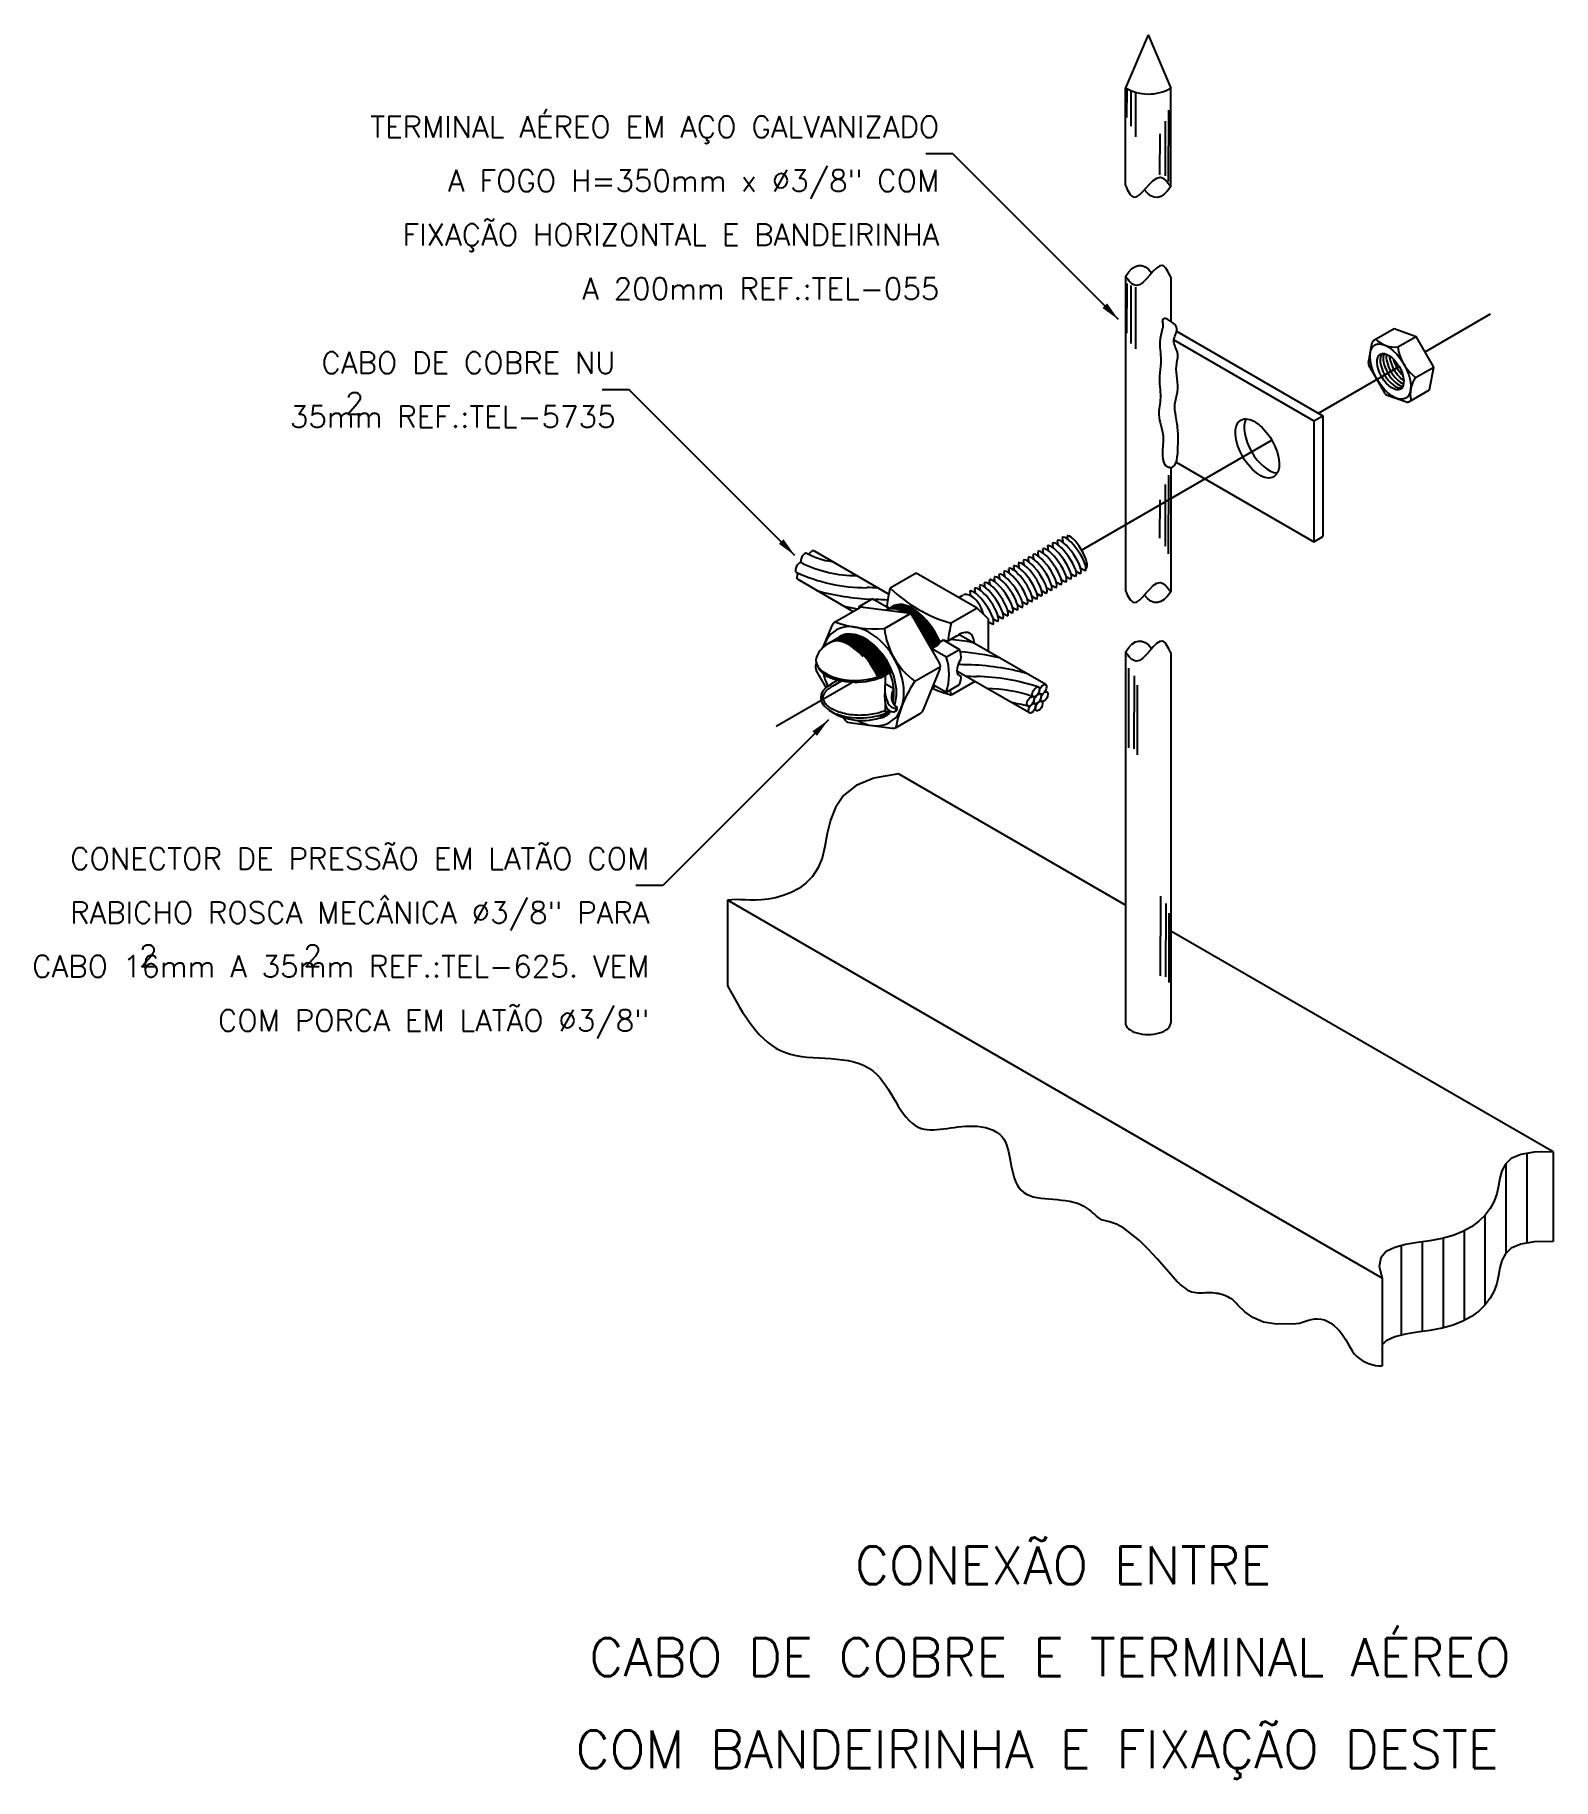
# Model space of a CAD drawing. Header units: millimetres. Extents: x -5956.4 to -5942.3, y -4626.5 to -4610.3.
import ezdxf
from ezdxf.enums import TextEntityAlignment as Align

# ---------------------------------------------------------------- set-up
doc = ezdxf.new("R2010")
doc.units = ezdxf.units.MM
doc.header["$LTSCALE"] = 10
doc.linetypes.add('DASHDOT2', pattern=[0.5, 0.25, -0.125, 0, -0.125])
doc.layers.add('Termotécnica', color=7, linetype='Continuous')
doc.styles.add('r140', font='romans.shx')
doc.styles.add('r80', font='romans.shx')

msp = doc.modelspace()

# ---------------------------------------------------------------- linework, layer by layer
at = {"layer": 'Termotécnica', "color": 2}
for p, q in [((-5946.063, -4610.338), (-5946.274, -4610.827)), ((-5946.063, -4610.338), (-5945.853, -4610.83)), ((-5946.274, -4611.733), (-5946.274, -4610.827)), ((-5945.853, -4611.742), (-5945.853, -4610.83)), ((-5947.874, -4611.44), (-5948.124, -4611.44)), ((-5946.338, -4612.976), (-5947.874, -4611.44)), ((-5946.274, -4612.575), (-5946.274, -4615.489)), ((-5945.854, -4612.584), (-5945.854, -4612.991)), ((-5945.8, -4613.084), (-5944.446, -4613.866)), ((-5943.971, -4613.167), (-5943.785, -4613.059)), ((-5943.785, -4613.059), (-5943.58, -4613.131)), ((-5945.825, -4613.163), (-5944.527, -4613.913)), ((-5944.023, -4613.376), (-5943.987, -4613.189)), ((-5943.751, -4613.229), (-5943.58, -4613.131)), ((-5943.416, -4613.415), (-5943.58, -4613.131)), ((-5943.867, -4613.661), (-5944.019, -4613.398)), ((-5943.587, -4613.513), (-5943.416, -4613.415)), ((-5943.457, -4613.628), (-5943.416, -4613.415)), ((-5950.872, -4613.626), (-5951.122, -4613.626)), ((-5949.336, -4615.161), (-5950.872, -4613.626)), ((-5943.85, -4613.676), (-5943.67, -4613.738)), ((-5943.643, -4613.735), (-5943.457, -4613.628)), ((-5944.527, -4613.913), (-5944.446, -4613.866)), ((-5944.527, -4613.913), (-5944.527, -4615.034)), ((-5944.446, -4613.866), (-5944.446, -4614.987)), ((-5945.854, -4614.341), (-5945.854, -4615.498)), ((-5945.804, -4614.296), (-5944.527, -4615.034)), ((-5946.951, -4615.047), (-5946.945, -4615.089)), ((-5946.906, -4615.022), (-5946.901, -4615.062)), ((-5946.861, -4614.995), (-5946.855, -4615.036)), ((-5946.815, -4614.98), (-5946.81, -4615.011)), ((-5944.527, -4615.034), (-5944.446, -4614.987)), ((-5949.159, -4615.119), (-5948.467, -4615.519)), ((-5947.22, -4615.208), (-5947.215, -4615.248)), ((-5947.176, -4615.181), (-5947.171, -4615.223)), ((-5947.131, -4615.155), (-5947.126, -4615.197)), ((-5947.086, -4615.129), (-5947.081, -4615.171)), ((-5947.041, -4615.103), (-5947.035, -4615.145)), ((-5946.996, -4615.073), (-5946.99, -4615.115)), ((-5948.212, -4615.324), (-5948.454, -4615.464)), ((-5947.646, -4615.65), (-5948.212, -4615.324)), ((-5947.491, -4615.364), (-5947.486, -4615.405)), ((-5947.446, -4615.338), (-5947.44, -4615.379)), ((-5947.401, -4615.312), (-5947.395, -4615.353)), ((-5947.356, -4615.286), (-5947.35, -4615.327)), ((-5947.31, -4615.26), (-5947.305, -4615.3)), ((-5947.265, -4615.234), (-5947.26, -4615.274)), ((-5946.783, -4615.382), (-5946.823, -4615.36)), ((-5946.738, -4615.356), (-5946.778, -4615.334)), ((-5946.693, -4615.33), (-5946.733, -4615.308)), ((-5946.648, -4615.304), (-5946.687, -4615.282)), ((-5949.31, -4615.382), (-5948.796, -4615.679)), ((-5947.816, -4615.552), (-5947.779, -4615.529)), ((-5947.716, -4615.493), (-5947.71, -4615.534)), ((-5947.672, -4615.468), (-5947.666, -4615.509)), ((-5947.626, -4615.442), (-5947.621, -4615.483)), ((-5947.581, -4615.416), (-5947.576, -4615.457)), ((-5947.536, -4615.39), (-5947.531, -4615.431)), ((-5947.053, -4615.539), (-5947.093, -4615.516)), ((-5947.008, -4615.513), (-5947.048, -4615.49)), ((-5946.963, -4615.487), (-5947.003, -4615.464)), ((-5946.918, -4615.461), (-5946.958, -4615.438)), ((-5946.873, -4615.434), (-5946.913, -4615.412)), ((-5946.828, -4615.408), (-5946.868, -4615.386)), ((-5947.646, -4615.65), (-5947.888, -4615.79)), ((-5947.547, -4615.747), (-5947.647, -4615.649)), ((-5947.323, -4615.695), (-5947.364, -4615.672)), ((-5947.278, -4615.669), (-5947.319, -4615.646)), ((-5947.233, -4615.643), (-5947.273, -4615.62)), ((-5947.188, -4615.617), (-5947.228, -4615.594)), ((-5947.143, -4615.591), (-5947.183, -4615.568)), ((-5947.098, -4615.565), (-5947.138, -4615.542)), ((-5947.547, -4615.749), (-5947.547, -4616.05)), ((-5947.503, -4615.801), (-5947.547, -4615.776)), ((-5947.458, -4615.773), (-5947.499, -4615.75)), ((-5947.413, -4615.747), (-5947.454, -4615.724)), ((-5947.368, -4615.721), (-5947.409, -4615.698)), ((-5948.076, -4616.023), (-5948.071, -4616.012)), ((-5948.074, -4616.026), (-5948.014, -4615.991)), ((-5948.071, -4616.012), (-5948.055, -4616.015)), ((-5948.055, -4616.015), (-5948.048, -4615.998)), ((-5948.048, -4615.998), (-5948.031, -4616.002)), ((-5948.031, -4616.002), (-5948.024, -4615.985)), ((-5948.024, -4615.985), (-5948.009, -4615.985)), ((-5948.014, -4615.991), (-5947.99, -4615.961)), ((-5948.009, -4615.985), (-5948.001, -4615.971)), ((-5948.001, -4615.971), (-5947.998, -4615.971)), ((-5947.99, -4615.961), (-5947.959, -4615.943)), ((-5947.835, -4615.907), (-5947.919, -4615.955)), ((-5947.012, -4616.358), (-5947.816, -4615.894)), ((-5946.274, -4616.056), (-5946.274, -4619.493)), ((-5945.854, -4616.064), (-5945.854, -4619.493)), ((-5948.935, -4616.316), (-5949.002, -4616.355)), ((-5948.901, -4616.323), (-5948.99, -4616.375)), ((-5948.549, -4616.295), (-5948.54, -4616.283)), ((-5948.54, -4616.283), (-5948.524, -4616.285)), ((-5948.524, -4616.285), (-5948.517, -4616.269)), ((-5948.517, -4616.269), (-5948.501, -4616.272)), ((-5948.501, -4616.272), (-5948.493, -4616.256)), ((-5948.493, -4616.256), (-5948.477, -4616.259)), ((-5948.436, -4616.235), (-5948.481, -4616.261)), ((-5948.477, -4616.259), (-5948.47, -4616.242)), ((-5948.47, -4616.242), (-5948.454, -4616.245)), ((-5948.454, -4616.245), (-5948.446, -4616.229)), ((-5948.446, -4616.229), (-5948.438, -4616.23)), ((-5947.669, -4616.329), (-5947.888, -4616.455)), ((-5947.164, -4616.62), (-5947.836, -4616.233)), ((-5948.517, -4616.655), (-5948.469, -4616.627)), ((-5948.458, -4616.602), (-5948.482, -4616.616)), ((-5949.025, -4616.685), (-5950.561, -4618.22)), ((-5946.274, -4618.4), (-5948.377, -4617.186)), ((-5950.561, -4618.22), (-5950.811, -4618.22)), ((-5949.959, -4618.356), (-5949.959, -4619.15)), ((-5943.894, -4621.857), (-5949.959, -4618.356)), ((-5944.533, -4619.405), (-5945.854, -4618.642)), ((-5942.312, -4620.688), (-5944.533, -4619.405)), ((-5942.312, -4620.688), (-5942.312, -4621.519)), ((-5943.894, -4621.857), (-5943.894, -4622.671))]:
    msp.add_line(p, q, dxfattribs=at)
at = {"layer": 'Termotécnica', "color": 1}
for p, q in [((-5946.26, -4611.102), (-5946.259, -4610.836)), ((-5946.222, -4611.183), (-5946.222, -4610.854)), ((-5946.176, -4611.282), (-5946.176, -4610.87)), ((-5945.904, -4611.643), (-5945.902, -4611.136)), ((-5945.874, -4611.696), (-5945.873, -4611.035)), ((-5945.954, -4611.634), (-5945.953, -4611.255)), ((-5946.26, -4613.101), (-5946.259, -4612.641)), ((-5946.222, -4613.197), (-5946.222, -4612.659)), ((-5946.176, -4613.246), (-5946.176, -4612.675)), ((-5945.904, -4615.074), (-5945.902, -4614.504)), ((-5945.874, -4615.146), (-5945.873, -4614.417)), ((-5945.954, -4615.001), (-5945.953, -4614.647)), ((-5948.963, -4615.776), (-5948.739, -4615.646)), ((-5948.742, -4615.634), (-5948.62, -4615.564)), ((-5948.742, -4615.634), (-5948.728, -4615.641)), ((-5948.704, -4615.639), (-5948.291, -4615.694)), ((-5948.464, -4615.654), (-5948.62, -4615.564)), ((-5949.073, -4616.01), (-5948.987, -4615.803)), ((-5948.506, -4615.838), (-5948.27, -4615.701)), ((-5948.25, -4615.722), (-5947.995, -4616.163)), ((-5947.961, -4615.944), (-5947.812, -4616.031)), ((-5949.141, -4616.176), (-5949.135, -4616.162)), ((-5948.068, -4616.023), (-5947.933, -4616.101)), ((-5947.933, -4616.101), (-5947.812, -4616.031)), ((-5949.046, -4616.385), (-5949.138, -4616.225)), ((-5948.501, -4616.272), (-5948.5, -4616.351)), ((-5948.224, -4616.327), (-5947.988, -4616.191)), ((-5947.992, -4616.213), (-5948.15, -4616.597)), ((-5946.242, -4616.944), (-5946.241, -4616.206)), ((-5946.192, -4616.954), (-5946.191, -4616.275)), ((-5948.419, -4616.397), (-5948.5, -4616.351)), ((-5948.052, -4616.359), (-5947.933, -4616.428)), ((-5947.933, -4616.428), (-5947.812, -4616.358)), ((-5946.163, -4617.007), (-5946.161, -4616.364)), ((-5948.885, -4616.663), (-5948.874, -4616.68)), ((-5948.5, -4616.523), (-5948.5, -4616.608)), ((-5948.489, -4616.615), (-5948.5, -4616.608)), ((-5948.401, -4616.576), (-5948.389, -4616.569)), ((-5948.398, -4616.754), (-5948.174, -4616.625)), ((-5948.833, -4616.708), (-5948.434, -4616.761)), ((-5945.948, -4619.056), (-5945.947, -4618.317)), ((-5945.898, -4619.065), (-5945.897, -4618.386)), ((-5945.869, -4619.118), (-5945.868, -4618.475)), ((-5942.555, -4620.702), (-5942.555, -4621.533)), ((-5942.749, -4620.796), (-5942.749, -4621.628)), ((-5942.943, -4621.275), (-5942.943, -4622.107)), ((-5943.33, -4621.488), (-5943.33, -4622.319)), ((-5943.137, -4621.419), (-5943.137, -4622.251)), ((-5943.718, -4621.556), (-5943.718, -4622.388)), ((-5943.524, -4621.521), (-5943.524, -4622.353))]:
    msp.add_line(p, q, dxfattribs=at)
at = {"layer": 'Termotécnica', "color": 1, "linetype": 'DASHDOT2'}
for p, q in [((-5943.498, -4613.273), (-5942.893, -4612.923)), ((-5944.486, -4613.843), (-5943.739, -4613.411)), ((-5946.682, -4615.111), (-5944.923, -4614.095)), ((-5949.508, -4616.742), (-5948.808, -4616.338))]:
    msp.add_line(p, q, dxfattribs=at)
at = {"layer": 'Termotécnica', "color": 2}
for points in [[(-5945.854, -4611.742), (-5945.884, -4611.783), (-5945.915, -4611.814), (-5945.946, -4611.834), (-5945.976, -4611.843), (-5946.007, -4611.842), (-5946.037, -4611.83), (-5946.067, -4611.807), (-5946.097, -4611.774)], [(-5946.274, -4612.575), (-5946.243, -4612.534), (-5946.213, -4612.503), (-5946.182, -4612.483), (-5946.152, -4612.474), (-5946.121, -4612.475), (-5946.091, -4612.487), (-5946.061, -4612.51), (-5946.031, -4612.543)], [(-5945.854, -4615.497), (-5945.884, -4615.538), (-5945.915, -4615.569), (-5945.946, -4615.589), (-5945.976, -4615.598), (-5946.007, -4615.597), (-5946.037, -4615.585), (-5946.067, -4615.562), (-5946.097, -4615.529)], [(-5946.274, -4616.056), (-5946.243, -4616.014), (-5946.213, -4615.983), (-5946.182, -4615.963), (-5946.152, -4615.954), (-5946.121, -4615.955), (-5946.091, -4615.967), (-5946.061, -4615.99), (-5946.031, -4616.024)], [(-5948.377, -4617.186), (-5948.604, -4617.224), (-5948.769, -4617.292), (-5948.885, -4617.385), (-5948.96, -4617.495), (-5949.007, -4617.615), (-5949.036, -4617.738), (-5949.058, -4617.857), (-5949.084, -4617.966), (-5949.123, -4618.059), (-5949.174, -4618.136), (-5949.234, -4618.198), (-5949.3, -4618.247), (-5949.371, -4618.285), (-5949.444, -4618.313), (-5949.515, -4618.332), (-5949.583, -4618.345), (-5949.644, -4618.352), (-5949.7, -4618.354), (-5949.751, -4618.354), (-5949.797, -4618.353), (-5949.841, -4618.351), (-5949.881, -4618.35), (-5949.921, -4618.351), (-5949.959, -4618.356)], [(-5942.312, -4620.688), (-5942.486, -4620.69), (-5942.612, -4620.712), (-5942.699, -4620.75), (-5942.754, -4620.801), (-5942.787, -4620.863), (-5942.806, -4620.931), (-5942.818, -4621.003), (-5942.833, -4621.075), (-5942.858, -4621.145), (-5942.894, -4621.211), (-5942.941, -4621.273), (-5942.999, -4621.33), (-5943.068, -4621.381), (-5943.148, -4621.425), (-5943.239, -4621.462), (-5943.341, -4621.491), (-5943.453, -4621.511), (-5943.569, -4621.528), (-5943.68, -4621.546), (-5943.779, -4621.572), (-5943.857, -4621.611), (-5943.908, -4621.668), (-5943.923, -4621.748), (-5943.894, -4621.857)], [(-5942.312, -4621.519), (-5942.486, -4621.522), (-5942.612, -4621.543), (-5942.699, -4621.581), (-5942.754, -4621.633), (-5942.787, -4621.694), (-5942.806, -4621.762), (-5942.818, -4621.834), (-5942.833, -4621.906), (-5942.858, -4621.976), (-5942.894, -4622.043), (-5942.941, -4622.105), (-5942.999, -4622.162), (-5943.068, -4622.213), (-5943.148, -4622.257), (-5943.239, -4622.294), (-5943.341, -4622.322), (-5943.453, -4622.343), (-5943.569, -4622.359), (-5943.68, -4622.377), (-5943.779, -4622.401), (-5943.857, -4622.438), (-5943.894, -4622.476)], [(-5944.72, -4622.281), (-5944.72, -4622.281), (-5944.874, -4622.285), (-5944.996, -4622.264), (-5945.092, -4622.223), (-5945.168, -4622.17), (-5945.229, -4622.11), (-5945.247, -4622.089)]]:
    msp.add_lwpolyline(points, dxfattribs=at)
at = {"layer": 'Termotécnica', "color": 2, "linetype": 'Continuous'}
for points in [[(-5946.288, -4621.394), (-5946.288, -4621.394), (-5946.356, -4621.357), (-5946.42, -4621.335), (-5946.494, -4621.317), (-5946.541, -4621.284)], [(-5945.794, -4621.891), (-5945.794, -4621.891), (-5945.89, -4621.779), (-5945.98, -4621.678), (-5946.064, -4621.588), (-5946.143, -4621.51), (-5946.288, -4621.395)]]:
    msp.add_lwpolyline(points, dxfattribs=at)
at = {"layer": 'Termotécnica', "color": 2}
for centre, radius, start, end in [((-5946.061, -4610.473), 0.413, 239.0591, 300.2062), ((-5943.955, -4613.195), 0.0328, 120, 169.1154), ((-5943.778, -4612.977), 0.253, 225.499, 276.1892), ((-5943.317, -4613.168), 0.438, 187.9752, 232.0031), ((-5943.991, -4613.382), 0.0328, 169.1154, 210), ((-5943.381, -4613.663), 0.254, 143.8935, 194.4182), ((-5943.839, -4613.645), 0.0328, 210, 250.8835), ((-5943.66, -4613.707), 0.0328, 250.8835, 300), ((-5947.114, -4615.796), 1.381, 166.0656, 173.016), ((-5947.524, -4614.506), 1.334, 225.8241, 254.1759), ((-5947.612, -4614.731), 1.252, 225.7996, 227.3595), ((-5946.548, -4616.123), 1.381, 166.0656, 173.016), ((-5948.923, -4616.178), 0.225, 113.8674, 152.8337), ((-5947.555, -4614.671), 1.334, 252.3631, 254.1759), ((-5948.938, -4616.096), 0.209, 200.5552, 242.6808), ((-5947.524, -4615.171), 1.334, 246.0775, 254.1759), ((-5946.548, -4616.123), 1.381, 191.9199, 193.9344), ((-5948.711, -4616.152), 0.539, 234.9384, 291.1319)]:
    msp.add_arc(centre, radius, start, end, dxfattribs=at)
at = {"layer": 'Termotécnica', "color": 1}
for centre, radius, start, end in [((-5946.007, -4613.027), 0.0843, 331.7088, 23.9277), ((-5945.907, -4612.988), 0.0237, 77.31, 191.557), ((-5948.914, -4614.585), 0.637, 240.9836, 262.8263), ((-5948.667, -4613.874), 1.586, 245.5176, 269.8552), ((-5948.757, -4614.177), 1.172, 243.8813, 269.6894), ((-5948.516, -4613.227), 2.343, 254.7159, 267.3184), ((-5948.691, -4617.255), 1.796, 86.0173, 89.3473), ((-5948.352, -4613.354), 2.338, 256.8934, 260.0078), ((-5948.242, -4615.797), 0.526, 161.8949, 163.8067), ((-5948.711, -4615.695), 0.056, 82.4065, 120), ((-5948.516, -4613.227), 2.343, 267.5858, 268.2159), ((-5948.725, -4618.47), 2.905, 85.1075, 87.3098), ((-5948.298, -4615.75), 0.056, 30, 82.4065), ((-5948.935, -4615.824), 0.056, 120, 157.5935), ((-5948.594, -4614.741), 1.1, 250.263, 274.55), ((-5947.815, -4615.765), 0.695, 186.0412, 233.9588), ((-5947.962, -4617.19), 1.251, 77.1354, 86.9089), ((-5949.089, -4616.197), 0.056, 157.5935, 210), ((-5948.044, -4616.191), 0.056, 337.5935, 30), ((-5948.433, -4616.264), 0.526, 341.8949, 18.1051), ((-5947.598, -4613.271), 2.905, 265.564, 267.3042), ((-5947.959, -4616.098), 0.162, 348.6863, 24.4136), ((-5948.001, -4618.546), 2.5, 77.0703, 85.4722), ((-5947.808, -4618.515), 2.343, 74.7103, 88.2103), ((-5947.318, -4616.951), 1.1, 145.45, 169.737), ((-5947.968, -4616.289), 0.171, 336.4075, 4.6687), ((-5947.632, -4614.486), 1.796, 266.0117, 269.3417), ((-5947.691, -4618.225), 1.943, 71.585, 88.8738), ((-5948.122, -4616.462), 0.383, 172.9828, 195.5581), ((-5948.171, -4616.393), 0.332, 172.6557, 204.3164), ((-5948.319, -4616.468), 0.123, 144.6582, 235.3825), ((-5947.596, -4617.86), 1.467, 71.4044, 88.5956), ((-5948.421, -4616.535), 0.0765, 202.9299, 268.8662), ((-5948.396, -4616.489), 0.0879, 208.085, 266.6116), ((-5948.202, -4616.576), 0.056, 300, 337.5935), ((-5947.587, -4618.097), 1.593, 75.1573, 80.7265), ((-5948.826, -4616.652), 0.056, 210, 262.4065), ((-5948.426, -4616.706), 0.056, 262.4065, 300)]:
    msp.add_arc(centre, radius, start, end, dxfattribs=at)
at = {"layer": 'Termotécnica', "color": 2}
for centre, major_axis, ratio in [((-5943.819, -4613.458), (0.143, -0.247), 0.500279), ((-5943.819, -4613.458), (0.093, -0.162), 0.500279), ((-5945.052, -4614.17), (-0.152, 0.263), 0.509483), ((-5947.153, -4616.513), (-0.0254, -0.0439), 0.509483), ((-5947.103, -4616.425), (-0.0254, -0.0439), 0.509483), ((-5947.088, -4616.49), (-0.0254, -0.0439), 0.509483), ((-5947.038, -4616.402), (-0.0254, -0.0439), 0.509483), ((-5947.025, -4616.469), (-0.0254, -0.0439), 0.509483), ((-5947.139, -4616.577), (-0.0254, -0.0439), 0.509483), ((-5947.075, -4616.556), (-0.0254, -0.0439), 0.509483)]:
    msp.add_ellipse(centre, major_axis=major_axis, ratio=ratio, dxfattribs=at)
at = {"layer": 'Termotécnica', "color": 1}
for centre, major_axis, ratio, start_param, end_param in [((-5943.791, -4613.441), (0.093, -0.162), 0.500279, 3.310458, 6.098275), ((-5943.762, -4613.425), (0.093, -0.162), 0.500279, 3.504465, 5.918396), ((-5943.734, -4613.409), (0.093, -0.162), 0.500279, 3.701884, 5.72462), ((-5943.705, -4613.392), (0.093, -0.162), 0.500279, 3.916435, 5.497893), ((-5943.677, -4613.376), (0.093, -0.162), 0.500279, 4.213803, 5.208923), ((-5946.844, -4615.201), (0.107, -0.154), 0.281547, 0, 3.124318), ((-5946.8, -4615.177), (0.107, -0.154), 0.281547, 0, 3.124318), ((-5946.755, -4615.149), (0.107, -0.154), 0.281547, 0, 3.124318), ((-5946.726, -4615.129), (0.089, -0.149), 0.281547, 0, 3.124318), ((-5947.115, -4615.359), (0.107, -0.154), 0.281547, 0, 3.124318), ((-5947.07, -4615.333), (0.107, -0.154), 0.281547, 0, 3.124318), ((-5947.025, -4615.306), (0.107, -0.154), 0.281547, 0, 3.124318), ((-5946.98, -4615.279), (0.107, -0.154), 0.281547, 0, 3.124318), ((-5946.934, -4615.255), (0.107, -0.154), 0.281547, 0, 3.124318), ((-5946.89, -4615.227), (0.107, -0.154), 0.281547, 0, 3.124318), ((-5947.385, -4615.515), (0.107, -0.154), 0.281547, 0, 3.124318), ((-5947.34, -4615.491), (0.107, -0.154), 0.281547, 0, 3.124318), ((-5947.295, -4615.463), (0.107, -0.154), 0.281547, 0, 3.124318), ((-5947.25, -4615.437), (0.107, -0.154), 0.281547, 0, 3.124318), ((-5947.205, -4615.413), (0.107, -0.154), 0.281547, 0, 3.124318), ((-5947.16, -4615.385), (0.107, -0.154), 0.281547, 0, 3.124318), ((-5947.61, -4615.647), (0.107, -0.154), 0.281547, 0, 3.124318), ((-5947.565, -4615.62), (0.107, -0.154), 0.281547, 0, 3.124318), ((-5947.52, -4615.594), (0.107, -0.154), 0.281547, 0, 3.124318), ((-5947.475, -4615.569), (0.107, -0.154), 0.281547, 0, 3.124318), ((-5947.43, -4615.542), (0.107, -0.154), 0.281547, 0, 3.124318), ((-5948.273, -4616.029), (-0.211, 0.365), 0.509483, -0.778325, 0.031896), ((-5948.284, -4616.036), (-0.211, 0.365), 0.509483, 5.56565, 6.25141), ((-5948.261, -4616.022), (-0.211, 0.365), 0.509483, -1.802319, 0.063361), ((-5948.249, -4616.016), (-0.211, 0.365), 0.509483, -1.776285, 0.084808), ((-5948.237, -4616.009), (-0.211, 0.365), 0.509483, -1.795385, 0.069442), ((-5948.226, -4616.002), (-0.211, 0.365), 0.509483, -1.776404, 0.069442), ((-5948.214, -4615.995), (-0.211, 0.365), 0.509483, -1.766799, 0.069442), ((-5948.214, -4615.995), (-0.211, 0.365), 0.509483, -1.766799, 0.069442), ((-5948.706, -4616.28), (-0.247, 0.428), 0.675841, -3.982752, 0.563361), ((-5948.707, -4616.28), (-0.212, 0.368), 0.622287, -2.669254, 0.134409), ((-5948.273, -4616.029), (-0.211, 0.365), 0.509483, 4.506486, 5.345974), ((-5948.284, -4616.036), (-0.211, 0.365), 0.509483, 4.481957, 5.225536), ((-5948.296, -4616.043), (-0.211, 0.365), 0.509483, 4.507248, 5.082911), ((-5948.788, -4616.327), (-0.211, 0.365), 0.509483, -1.750011, 0.080951), ((-5948.8, -4616.334), (-0.211, 0.365), 0.509483, 5.084888, 6.283185), ((-5948.777, -4616.32), (-0.211, 0.365), 0.509483, -1.790806, 0.069442), ((-5948.765, -4616.313), (-0.211, 0.365), 0.509483, -1.775822, 0.069442), ((-5948.753, -4616.307), (-0.211, 0.365), 0.509483, -1.799511, 0.069442), ((-5948.742, -4616.3), (-0.211, 0.365), 0.509483, -1.776687, 0.069442), ((-5948.73, -4616.293), (-0.211, 0.365), 0.509483, -1.801604, 0.069442), ((-5948.718, -4616.286), (-0.211, 0.365), 0.509483, -1.777021, 0.069442), ((-5948.706, -4616.28), (-0.211, 0.365), 0.509483, -1.802199, 0.069442), ((-5948.695, -4616.273), (-0.211, 0.365), 0.509483, -1.776196, 0.069442), ((-5948.683, -4616.266), (-0.211, 0.365), 0.509483, 4.481492, 5.773569), ((-5948.671, -4616.259), (-0.211, 0.365), 0.509483, 4.506705, 5.350169), ((-5947.76, -4616.173), (0.0569, 0.0985), 0.509483, 1.414095, 3.46276), ((-5948.706, -4616.28), (-0.247, 0.428), 0.675841, 1.149207, 1.405155), ((-5948.707, -4616.28), (-0.201, 0.347), 0.598456, 3.662711, 4.469589), ((-5948.296, -4616.043), (-0.211, 0.365), 0.509483, 3.265547, 3.419929), ((-5948.284, -4616.036), (-0.211, 0.365), 0.509483, 3.210834, 3.367169), ((-5948.273, -4616.029), (-0.211, 0.365), 0.509483, 3.149495, 3.316586), ((-5948.707, -4616.28), (-0.212, 0.368), 0.622287, 2.899278, 3.377373), ((-5948.788, -4616.327), (-0.211, 0.365), 0.509483, 3.328348, 3.489939), ((-5948.777, -4616.32), (-0.211, 0.365), 0.509483, 3.304252, 3.472424), ((-5948.765, -4616.313), (-0.211, 0.365), 0.509483, 3.277314, 3.461778), ((-5948.753, -4616.307), (-0.211, 0.365), 0.509483, 3.249894, 3.454075), ((-5948.742, -4616.3), (-0.211, 0.365), 0.509483, 3.221428, 3.439152), ((-5948.732, -4616.297), (-0.211, 0.365), 0.509483, 3.276223, 3.454075), ((-5948.707, -4616.28), (-0.201, 0.347), 0.598456, 3.230914, 3.34886), ((-5948.72, -4616.29), (-0.211, 0.365), 0.509483, 3.273005, 3.453689), ((-5948.706, -4616.28), (-0.211, 0.365), 0.509483, 3.219156, 3.408578), ((-5948.695, -4616.273), (-0.211, 0.365), 0.509483, 3.301624, 3.360197), ((-5948.441, -4616.557), (-0.0304, 0.0525), 0.509483, 2.768638, 4.057677), ((-5948.429, -4616.55), (-0.0304, 0.0525), 0.509483, 2.906505, 4.057677)]:
    msp.add_ellipse(centre, major_axis=major_axis, ratio=ratio, start_param=start_param, end_param=end_param, dxfattribs=at)
at = {"layer": 'Termotécnica', "color": 2}
for centre, major_axis, ratio, start_param, end_param in [((-5944.971, -4614.123), (-0.152, 0.263), 0.509483, 0.320851, 2.809494), ((-5949.248, -4615.186), (-0.0253, -0.0439), 0.509483, 3.141593, 6.283185), ((-5949.184, -4615.163), (-0.0253, -0.0439), 0.509483, 3.141593, 4.783167), ((-5949.298, -4615.273), (-0.0253, -0.0439), 0.509483, 3.143946, 6.283185), ((-5949.285, -4615.338), (-0.0253, -0.0439), 0.509483, 4.765756, 6.283185), ((-5947.693, -4615.669), (-0.083, 0.141), 0.511063, 4.162592, 6.317894), ((-5947.836, -4616.093), (0.121, 0.21), 0.509483, -0.737216, 0.844612), ((-5948.777, -4616.134), (-0.364, 0.002), 0.509483, -0.313841, 2.182721), ((-5948.778, -4616.134), (-0.38, 0.002), 0.529306, 0.834314, 2.464238), ((-5948.733, -4616.481), (-0.364, 0.002), 0.509483, -0.753557, 2.340413), ((-5946.064, -4619.493), (-0.21, 0), 0.509483, 0, 3.141593)]:
    msp.add_ellipse(centre, major_axis=major_axis, ratio=ratio, start_param=start_param, end_param=end_param, dxfattribs=at)
for points in [[(-5946.274, -4611.733), (-5946.198, -4611.841), (-5945.952, -4611.657), (-5945.853, -4611.742)], [(-5945.854, -4612.584), (-5945.93, -4612.476), (-5946.175, -4612.66), (-5946.274, -4612.575)], [(-5946.274, -4615.489), (-5946.198, -4615.596), (-5945.952, -4615.412), (-5945.853, -4615.497)], [(-5945.854, -4616.064), (-5945.93, -4615.956), (-5946.175, -4616.141), (-5946.274, -4616.056)], [(-5949.959, -4619.15), (-5949.424, -4619.767), (-5948.61, -4619.94), (-5948.189, -4620.461), (-5947.686, -4620.448), (-5947.416, -4620.548), (-5947.339, -4620.779), (-5947.24, -4621.043), (-5946.685, -4621.177), (-5946.541, -4621.284)], [(-5945.794, -4621.891), (-5945.662, -4621.983), (-5945.486, -4621.991), (-5945.347, -4622.018), (-5945.279, -4622.059), (-5945.246, -4622.091)]]:
    msp.add_spline(points, degree=3, dxfattribs=at)
at = {"layer": 'Termotécnica', "color": 1}
msp.add_spline([(-5945.933, -4613.067), (-5945.955, -4613.181), (-5945.945, -4613.379), (-5945.959, -4613.497), (-5945.95, -4613.7), (-5945.964, -4613.858), (-5945.925, -4614.061), (-5945.874, -4614.342), (-5945.859, -4614.345), (-5945.787, -4614.148), (-5945.787, -4614.014), (-5945.806, -4613.87), (-5945.816, -4613.759), (-5945.791, -4613.645), (-5945.801, -4613.404), (-5945.791, -4613.283), (-5945.826, -4613.172), (-5945.797, -4613.061), (-5945.901, -4612.965)], degree=3, dxfattribs=at)
at = {"layer": 'Termotécnica', "color": 2}
msp.add_open_spline([(-5948.5, -4616.598), (-5948.508, -4616.602), (-5948.547, -4616.618), (-5948.617, -4616.635), (-5948.697, -4616.643), (-5948.78, -4616.643), (-5948.859, -4616.632), (-5948.928, -4616.614), (-5948.982, -4616.59), (-5949.022, -4616.566), (-5949.048, -4616.541), (-5949.064, -4616.519), (-5949.072, -4616.498), (-5949.075, -4616.479), (-5949.072, -4616.46), (-5949.064, -4616.439), (-5949.048, -4616.417), (-5949.023, -4616.395), (-5949, -4616.38), (-5948.987, -4616.373)], degree=3, knots=[3.942773, 3.942773, 3.942773, 3.942773, 4.152047, 4.373331, 4.607258, 4.841184, 5.075111, 5.298225, 5.504103, 5.689757, 5.855803, 6.005181, 6.14422, 6.28326, 6.422299, 6.561339, 6.707536, 6.872139, 7.036742, 7.036742, 7.036742, 7.036742], dxfattribs=at)
at = {"layer": 'Termotécnica', "color": 2, "start_tangent": (1, 0), "end_tangent": (1, 0)}
msp.add_spline([(-5944.72, -4622.281), (-5944.493, -4622.233), (-5944.269, -4622.373), (-5944.13, -4622.583), (-5943.894, -4622.671)], degree=3, dxfattribs=at)
at = {"layer": 'Termotécnica', "color": 2}
for points in [[(-5946.443, -4612.826), (-5946.486, -4612.869), (-5946.338, -4612.976)], [(-5949.441, -4615.012), (-5949.484, -4615.054), (-5949.336, -4615.161)], [(-5949.174, -4616.79), (-5949.132, -4616.833), (-5949.025, -4616.685)]]:
    msp.add_solid(points, dxfattribs=at)

# ---------------------------------------------------------------- texts
at = {"layer": 'Termotécnica', "color": 2, "style": 'r80'}
for s, p in [('TERMINAL AÉREO EM AÇO GALVANIZADO', (-5947.999, -4611.29)), ('A FOGO H=350mm x %%C3/8" COM', (-5947.999, -4611.789)), ('FIXAÇÃO HORIZONTAL E BANDEIRINHA', (-5948, -4612.29)), (' A 200mm REF.:TEL-055', (-5947.998, -4612.79)), ('CABO DE COBRE NU', (-5950.997, -4613.476)), ('2', (-5953.33, -4613.851)), ('35mm REF.:TEL-5735', (-5950.997, -4613.975)), ('CONECTOR DE PRESSÃO EM LATÃO COM', (-5950.685, -4618.07)), ('RABICHO ROSCA MECÂNICA %%c3/8" PARA', (-5950.685, -4618.57)), ('CABO 16mm A 35mm REF.:TEL-625. VEM', (-5950.685, -4619.068)), ('2', (-5955.241, -4618.969)), ('2', (-5953.718, -4618.969)), ('COM PORCA EM LATÃO %%C3/8"', (-5950.687, -4619.57))]:
    msp.add_text(s, height=0.2, dxfattribs=at).set_placement(p, align=Align.RIGHT)
at = {"layer": 'Termotécnica', "color": 5, "style": 'r140'}
for s, p in [(' CONEXÃO ENTRE', (-5946.972, -4624.798)), ('CABO DE COBRE E TERMINAL AÉREO', (-5946.972, -4625.649)), ('COM BANDEIRINHA E FIXAÇÃO DESTE ', (-5946.972, -4626.504))]:
    msp.add_text(s, height=0.35, dxfattribs=at).set_placement(p, align=Align.BOTTOM_CENTER)

doc.saveas('drawing.dxf')
